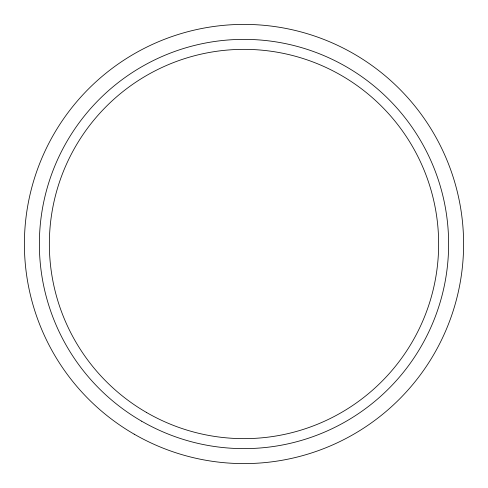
<?xml version="1.0" encoding="UTF-8"?>
<svg xmlns="http://www.w3.org/2000/svg" width="488" height="488" viewBox="0 0 488 488"><rect width="100%" height="100%" fill="white"/><g stroke="black" fill="none" stroke-linecap="round" stroke-linejoin="round"><path stroke-width="0.73" d="M134.2 434.18A219.6 219.6 0 0 0 463.6 244A219.6 219.6 0 0 0 134.2 53.82A219.6 219.6 0 0 0 134.2 434.18M146.674 412.567A194.645 194.645 0 0 0 438.645 244A194.645 194.645 0 0 0 146.674 75.433A194.645 194.645 0 0 0 146.674 412.567M141.685 421.211A204.624 204.624 0 0 0 448.625 244A204.624 204.624 0 0 0 141.685 66.789A204.624 204.624 0 0 0 141.685 421.211"/></g></svg>
